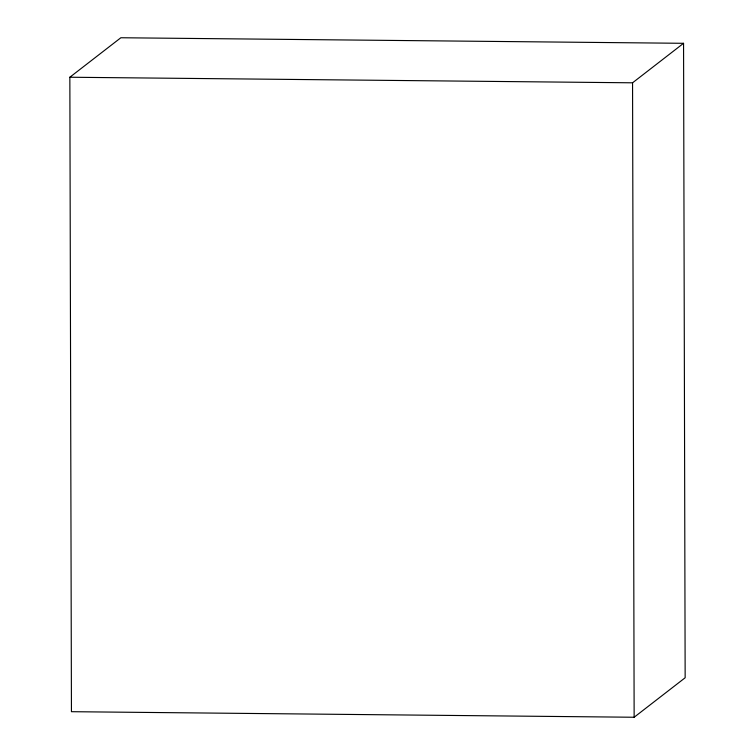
<?xml version="1.0" encoding="UTF-8"?>
<svg xmlns="http://www.w3.org/2000/svg" width="755" height="755" viewBox="0 0 755 755"><rect width="100%" height="100%" fill="white"/><g stroke="black" fill="none" stroke-linecap="round" stroke-linejoin="round"><path stroke-width="1.13" d="M69.847 77.237L120.857 37.75L683.558 43.309L685.153 677.763L634.143 717.25L71.442 711.691L69.847 77.237L632.558 82.805L683.558 43.309M632.558 82.805L634.143 717.25"/></g></svg>
